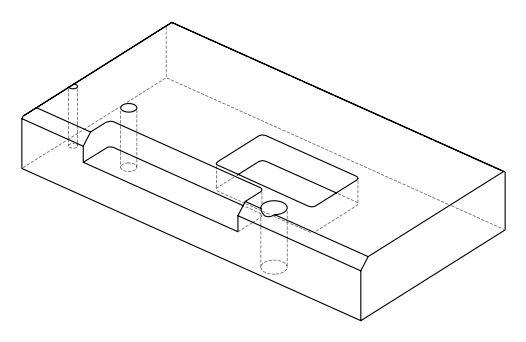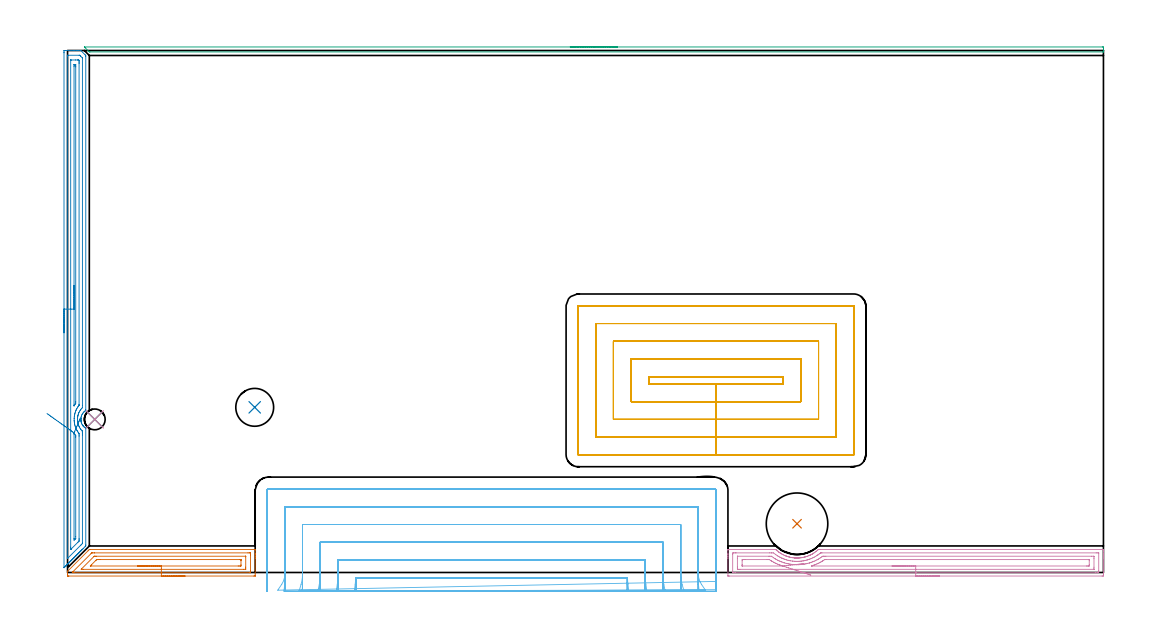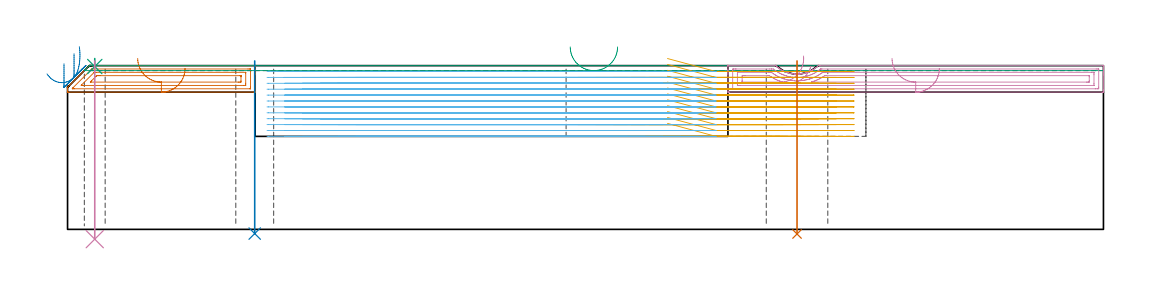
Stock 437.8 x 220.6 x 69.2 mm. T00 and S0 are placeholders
(PLAN: 10 operations, 5 tool changes, 116.5 min)
(1 AREA_MILL | FG_CHAMFER_SURFACE | UGT0205_001 | 2.7 min | 5366 mm3)
(2 AREA_MILL_1 | FG_CHAMFER_SURFACE_1 | UGT0205_001 | 7.09 min | 8999 mm3)
(3 AREA_MILL_2 | FG_CHAMFER_SURFACE_2 | UGT0205_001 | 3.59 min | 940 mm3)
(4 AREA_MILL_3 | FG_CHAMFER_SURFACE_3 | UGT0205_001 | 5.43 min | 10343 mm3)
(5 MILL_RECTANGULAR_POCKET | POCKET_RECTANGULAR_STRAIGHT | NXT0201_013 | Follow Part, ap 2.5, ae 75% | 30.53 min | 275897 mm3)
(6 MILL_SLOT | SLOT_PARTIAL_RECTANGULAR | NXT0201_013 | Follow Part, ap 2.5, ae 75% | 66.25 min | 239599 mm3)
(7 INDEXABLE_INSERT_DRILL_THROUGH_HOLE_FROM_SOLID | STEP1HOLE | NXT0302_023 | 0.29 min | 36635 mm3)
(8 INDEXABLE_INSERT_DRILL_THROUGH_HOLE_FROM_SOLID_1 | STEP1HOLE_1 | NXT0302_003 | 0.29 min | 13880 mm3)
(9 SPOT_DRILL | STEP1HOLE_2 | NXT0321_9005460120000 | 0.03 min | 4 mm3)
(10 DRILL_THROUGH_HOLE_INTO_CENTER | STEP1HOLE_2 | UGT0301_204 | 0.3 min | 4178 mm3)
(TOOL UGT0205_001 | Chamfer Mill 20 x 3 x 45 deg. | D20 FL50 Z2)
(TOOL NXT0201_013 | ENDMILL 10mm | D10 FL30 Z4)
(TOOL NXT0302_023 | Index. Insert Drill 26mm [880-D2600L32-05] | D26 PA176 FL130 Z2)
(TOOL NXT0302_003 | Index. Insert Drill 16mm [880-D1600L20-05] | D16 PA176 FL80 Z2)
(TOOL NXT0321_9005460120000 | NC Spot Drill, 142deg, 12mm, Carbide, Uncoated | D12 PA142 FL30 Z2)
(TOOL UGT0301_204 | Twist Drill 8.8 mm | D8.8 PA118 FL80 Z2)
(OP 1 AREA_MILL)
G17 G21 G94 G90
T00 M6
G54
G17 G0 G90 X49.65 Y-1.5 S1061 M3
G43 Z79.2 H0
Z68.
G94 G1 X49.612 Z67.128 F250.
X49.498 Z66.263
X49.309 Z65.412
X49.047 Z64.58
X48.713 Z63.774
X48.31 Z63.
X47.842 Z62.264
X47.31 Z61.572
X46.721 Z60.929
X46.078 Z60.339
X45.386 Z59.808
X44.65 Z59.34
X43.876 Z58.937
X43.07 Z58.603
X42.238 Z58.341
X41.387 Z58.152
X40.522 Z58.038
X39.65 Z58.
X0.552
X0.286 Y-1.498 Z58.002
X0.107 Y-1.496 Z58.004
X0.002 Y-1.491 Z58.005
X0. Y-1.357 Z58.139
Y-1.147 Z58.349
Y-0.725 Z58.774
X0.001 Y0.393 Z59.892
X0.01 Y0.512 Z60.008
X0.102 Y0.602 Z60.102
X8.694 Y9.194 Z68.693
X8.789 Y9.289 Z68.789
X8.876 Y9.376 Z68.876
X9.119 Y9.618 Z69.111
X9.206 Y9.699 Z69.185
X9.438 Y9.7 Z69.2
X79.193
X79.29 Y9.697 Z69.189
X79.297 Y9.617 Z69.11
X79.3 Y9.529 Z69.028
Y8.02 Z67.519
Y7.598 Z67.094
Y7.387 Z66.884
Y6.723 Z66.22
Y6.512 Z66.01
Y5.849 Z65.342
Y-1.147 Z58.35
X79.297 Y-1.482 Z58.015
X79.29 Y-1.492 Z58.005
X79.28 Y-1.498 Z57.998
X78.748 Y-1.5 Z58.
X39.65
Y-0.086 Z59.414
X2.822
X2.329 Y-0.084 Z59.416
X2.136 Y-0.082 Z59.418
X2.027 Y-0.079 Z59.421
X2.01 Y-0.044 Z59.456
X2.007 Y0.045 Z59.545
X2.173 Y0.218 Z59.718
X2.329 Y0.379 Z59.879
X9.934 Y7.983 Z67.483
X10.066 Y8.113 Z67.613
X10.175 Y8.215 Z67.715
X10.244 Y8.279 Z67.779
X10.326 Y8.281 Z67.781
X10.518 Y8.284 Z67.784
X11.215 Y8.286 Z67.786
X11.404
X76.272
X76.971 Y8.284 Z67.784
X77.164 Y8.282 Z67.782
X77.273 Y8.279 Z67.779
X77.29 Y8.244 Z67.744
X77.296 Y8.153 Z67.653
X77.299 Y7.598 Z67.098
X77.3 Y7.274 Z66.774
Y0.602 Z60.102
X77.299 Y0.28 Z59.78
X77.291 Y-0.044 Z59.456
X77.289 Y-0.08 Z59.42
X77.276 Y-0.082 Z59.418
X77.233 Y-0.084 Z59.416
X77.146 Y-0.085 Z59.415
X76.971 Y-0.086 Z59.414
X39.65
Y1.328 Z60.828
X6.772
X6.032 Y1.33 Z60.83
X5.883 Y1.332 Z60.832
X5.751 Y1.335 Z60.835
X5.876 Y1.477 Z60.977
X5.879 Y1.48 Z60.98
X11.169 Y6.769 Z66.269
X11.215 Y6.813 Z66.313
X11.267 Y6.856 Z66.356
X11.309 Y6.865 Z66.365
X11.399 Y6.867 Z66.367
X11.584 Y6.87 Z66.37
X11.953 Y6.871 Z66.371
X12.103 Y6.872 Z66.372
X75.194 Y6.871 Z66.371
X75.244 Y6.87 Z66.37
X75.283 Y6.868 Z66.368
X75.288 Y6.865 Z66.365
X75.293 Y6.856 Z66.356
X75.297 Y6.827 Z66.327
X75.299 Y6.723 Z66.223
X75.3 Y6.619 Z66.119
Y2.247 Z61.747
X75.298 Y1.477 Z60.977
X75.296 Y1.376 Z60.876
X75.291 Y1.342 Z60.842
X75.267 Y1.335 Z60.835
X75.194 Y1.334 Z60.834
X74.456 Y1.329 Z60.829
X39.65 Y1.328 Z60.828
Y2.743 Z62.243
X9.928
X9.772 Y2.744 Z62.244
X9.711 Y2.745 Z62.245
X9.628 Y2.749 Z62.249
X9.666 Y2.805 Z62.305
X9.762 Y2.906 Z62.406
X10.075 Y3.226 Z62.726
X10.199 Y3.351 Z62.851
X11.962 Y5.113 Z64.613
X12.103 Y5.252 Z64.752
X12.309 Y5.448 Z64.948
X12.507 Y5.452 Z64.952
X12.992 Y5.456 Z64.956
X13.39 Y5.457 Z64.957
X13.881
X72.927
X73.21 Y5.455 Z64.955
X73.269 Y5.453 Z64.953
X73.288 Y5.451 Z64.951
X73.292 Y5.425 Z64.925
X73.296 Y5.358 Z64.858
X73.3 Y5.09 Z64.59
Y4.974 Z64.474
X73.299 Y3.226 Z62.726
X73.293 Y2.846 Z62.346
X73.29 Y2.757 Z62.257
X73.182 Y2.75 Z62.25
X73.015 Y2.746 Z62.246
X72.528 Y2.743 Z62.243
X72.13
X39.65
X38.778 Z62.281
X37.914 Z62.395
X37.062 Z62.583
X36.23 Z62.846
X35.424 Z63.18
X34.65 Z63.582
X33.914 Z64.051
X33.222 Z64.582
X32.579 Z65.172
X31.99 Z65.815
X31.459 Z66.507
X30.99 Z67.243
X30.587 Z68.016
X30.253 Z68.822
X29.991 Z69.654
X29.802 Z70.506
X29.688 Z71.371
X29.65 Z72.243
G0 Z79.2
M5
M2
(OP 2 AREA_MILL_1)
G17 G21 G94 G90
T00 M6
G54
G17 G0 G90 X-1.5 Y101.3 S1061 M3
G43 Z79.2 H0
Z70.
G94 G1 Y101.338 Z69.128 F250.
Y101.452 Z68.264
Y101.641 Z67.412
Y101.903 Z66.58
Y102.237 Z65.774
Y102.64 Z65.
Y103.108 Z64.264
Y103.64 Z63.572
Y104.229 Z62.929
Y104.872 Z62.34
Y105.564 Z61.808
Y106.3 Z61.34
Y107.074 Z60.937
Y107.88 Z60.603
Y108.712 Z60.341
Y109.564 Z60.152
Y110.428 Z60.038
Y111.3 Z60.
Y219.664
X-1.499 Y219.968 Z60.001
X-1.493 Y220.552 Z60.004
X-1.492 Y220.592 Z60.006
X-0.911 Y220.6 Z60.586
X2.654 Z64.149
X4.068 Z65.564
X4.437 Z65.932
X5.524 Y220.599 Z67.022
X5.551 Y220.598 Z67.049
X5.595 Y220.595 Z67.091
X5.637 Y220.564 Z67.135
X7.452 Y218.748 Z68.951
X7.702 Y218.488 Z69.198
X7.7 Y218.201 Z69.2
Y68.817
X7.693 Y68.45 Z69.193
X7.637 Y68.408 Z69.136
X7.596 Y68.38 Z69.096
X7.379 Y68.23 Z68.878
X7.265 Y68.142 Z68.764
X7.111 Y68.01 Z68.609
X7.05 Y67.958 Z68.548
X7.014 Y67.922 Z68.512
X6.816 Y67.726 Z68.313
X6.73 Y67.624 Z68.227
X6.544 Y67.406 Z68.043
X6.408 Y67.217 Z67.907
X6.299 Y67.065 Z67.797
X6.102 Y66.719 Z67.601
X5.929 Y66.362 Z67.429
X5.862 Y66.171 Z67.357
X5.737 Y65.727 Z67.229
X5.648 Y65.277 Z67.144
X5.646 Y65.239 Z67.14
X5.636 Y65.09 Z67.126
X5.628 Y65.001 Z67.121
X5.624 Y64.941 Z67.114
X5.621 Y64.899 Z67.11
X5.614 Y64.831 Z67.108
X5.617 Y64.701 Z67.107
X5.621 Y64.494 Z67.113
X5.62 Y64.457 Z67.115
X5.622 Y64.384 Z67.116
X5.628 Y64.345 Z67.12
X5.647 Y64.184 Z67.144
X5.679 Y63.935 Z67.176
X5.688 Y63.898 Z67.184
X5.777 Y63.49 Z67.275
X5.846 Y63.261 Z67.345
X5.922 Y63.058 Z67.42
X5.93 Y63.039 Z67.428
X6.145 Y62.596 Z67.642
X6.282 Y62.36 Z67.78
X6.435 Y62.132 Z67.934
X6.517 Y62.027 Z68.013
X6.567 Y61.96 Z68.066
X6.603 Y61.913 Z68.102
X6.782 Y61.703 Z68.281
X6.814 Y61.67 Z68.313
X6.852 Y61.633 Z68.352
X7.039 Y61.456 Z68.538
X7.111 Y61.394 Z68.61
X7.274 Y61.255 Z68.774
X7.337 Y61.208 Z68.837
X7.525 Y61.069 Z69.02
X7.556 Y61.047 Z69.051
X7.627 Y60.995 Z69.122
X7.697 Y60.94 Z69.189
X7.7 Y60.767 Z69.2
Y11.576
X7.695 Y11.205 Z69.191
X7.41 Y10.91 Z68.91
X6.736 Y10.235 Z68.234
X6.517 Y10.017 Z68.017
X6.288 Y9.788 Z67.787
X6.22 Y9.718 Z67.716
X6.151 Y9.651 Z67.651
X5.99 Y9.489 Z67.489
X5.922 Y9.421 Z67.419
X5.855 Y9.355 Z67.354
X5.692 Y9.191 Z67.191
X5.625 Y9.124 Z67.122
X5.559 Y9.059 Z67.058
X5.394 Y8.893 Z66.893
X5.328 Y8.827 Z66.825
X5.263 Y8.763 Z66.762
X5.096 Y8.595 Z66.595
X5.031 Y8.53 Z66.528
X4.967 Y8.467 Z66.466
X4.797 Y8.297 Z66.296
X4.734 Y8.232 Z66.231
X4.671 Y8.171 Z66.17
X4.499 Y7.999 Z65.998
X4.437 Y7.935 Z65.934
X4.375 Y7.875 Z65.874
X4.201 Y7.701 Z65.7
X4.14 Y7.638 Z65.636
X4.079 Y7.578 Z65.578
X3.903 Y7.403 Z65.402
X3.843 Y7.341 Z65.339
X3.783 Y7.282 Z65.282
X3.605 Y7.104 Z65.104
X3.546 Y7.044 Z65.042
X3.487 Y6.986 Z64.986
X3.307 Y6.806 Z64.806
X3.249 Y6.747 Z64.745
X3.191 Y6.69 Z64.69
X3.009 Y6.508 Z64.508
X2.951 Y6.45 Z64.448
X2.895 Y6.394 Z64.394
X2.711 Y6.21 Z64.21
X2.654 Y6.153 Z64.151
X2.599 Y6.098 Z64.098
X2.412 Y5.912 Z63.911
X2.357 Y5.856 Z63.854
X2.303 Y5.802 Z63.801
X2.114 Y5.614 Z63.613
X2.06 Y5.559 Z63.557
X2.006 Y5.506 Z63.505
X1.816 Y5.316 Z63.315
X1.763 Y5.262 Z63.26
X1.71 Y5.21 Z63.209
X1.518 Y5.018 Z63.017
X1.466 Y4.965 Z62.963
X1.414 Y4.914 Z62.913
X1.22 Y4.719 Z62.719
X1.169 Y4.667 Z62.666
X1.118 Y4.618 Z62.617
X0.922 Y4.421 Z62.421
X0.872 Y4.37 Z62.369
X0.822 Y4.322 Z62.321
X0.624 Y4.123 Z62.123
X0.575 Y4.073 Z62.072
X0.526 Y4.026 Z62.025
X0.325 Y3.825 Z61.824
X0.278 Y3.776 Z61.775
X0.23 Y3.73 Z61.729
X0.027 Y3.527 Z61.526
X-0.019 Y3.479 Z61.478
X-0.066 Y3.433 Z61.433
X-0.271 Y3.229 Z61.228
X-0.317 Y3.182 Z61.181
X-0.362 Y3.137 Z61.137
X-0.569 Y2.931 Z60.93
X-0.614 Y2.885 Z60.883
X-0.658 Y2.841 Z60.841
X-0.867 Y2.633 Z60.632
X-0.911 Y2.588 Z60.586
X-1.039 Y2.461 Z60.461
X-1.158 Y2.342 Z60.342
X-1.356 Y2.142 Z60.141
X-1.467 Y2.036 Z60.03
X-1.493 Y2.017 Z60.003
X-1.499 Y2.036 Z59.999
X-1.5 Y2.238 Z60.
Y111.3
X-0.086 Z61.414
Y218.312
X-0.084 Y218.445 Z61.416
X-0.081 Y218.533 Z61.419
X-0.078 Y218.592 Z61.422
X-0.071 Y218.593 Z61.429
X-0.019 Y218.596 Z61.481
X0.452 Y218.6 Z61.952
X4.91 Y218.599 Z66.41
X5.118 Y218.592 Z66.618
X5.142 Y218.59 Z66.642
X5.18 Y218.56 Z66.68
X5.246 Y218.5 Z66.746
X5.328 Y218.421 Z66.828
X5.571 Y218.179 Z67.071
X6.22 Y217.522 Z67.72
X6.274 Y217.464 Z67.774
X6.281 Y217.35 Z67.781
X6.284 Y217.284 Z67.784
X6.285 Y217.219 Z67.785
X6.286 Y70.539 Z67.786
X6.28 Y69.711 Z67.78
Y69.651
X6.22 Y69.583 Z67.72
X5.854 Y69.184 Z67.354
X5.551 Y68.817 Z67.051
X5.456 Y68.689 Z66.956
X5.328 Y68.507 Z66.828
X5.107 Y68.145 Z66.607
X4.981 Y67.922 Z66.481
X4.802 Y67.557 Z66.302
X4.703 Y67.34 Z66.203
X4.585 Y67.028 Z66.085
X4.563 Y66.965 Z66.063
X4.548 Y66.916 Z66.048
X4.437 Y66.521 Z65.937
X4.364 Y66.207 Z65.864
X4.349 Y66.134 Z65.849
X4.282 Y65.766 Z65.782
X4.242 Y65.435 Z65.742
X4.227 Y65.239 Z65.727
X4.205 Y64.912 Z65.705
X4.207 Y64.576 Z65.707
X4.212 Y64.345 Z65.712
X4.238 Y64.003 Z65.738
X4.289 Y63.599 Z65.789
X4.313 Y63.451 Z65.813
X4.437 Y62.864 Z65.937
X4.525 Y62.556 Z66.025
X4.565 Y62.428 Z66.065
X4.745 Y61.963 Z66.245
X4.89 Y61.662 Z66.39
X5.036 Y61.369 Z66.536
X5.328 Y60.886 Z66.828
X5.407 Y60.767 Z66.907
X5.621 Y60.474 Z67.121
X6.167 Y59.873 Z67.667
X6.22 Y59.812 Z67.72
X6.28 Y58.979 Z67.78
X6.283 Y58.915 Z67.783
X6.286 Y58.084 Z67.786
Y58.018
X6.285 Y12.471 Z67.785
X6.284 Y12.406 Z67.784
X6.281 Y12.339 Z67.781
X6.273 Y12.235 Z67.773
X6.22 Y12.177 Z67.72
X5.922 Y11.874 Z67.422
X5.627 Y11.576 Z67.127
X5.477 Y11.427 Z66.977
X0.12 Y6.07 Z61.62
X-0.019 Y5.933 Z61.481
X-0.068 Y5.889 Z61.432
X-0.077 Y5.883 Z61.423
X-0.08 Y5.923 Z61.42
X-0.083 Y6.011 Z61.417
X-0.085 Y6.144 Z61.415
X-0.086 Y6.21 Z61.414
Y111.3
X1.328 Z62.828
X1.329 Y216.499 Z62.829
X1.33 Y216.554 Z62.83
X1.332 Y216.579 Z62.832
X1.334 Y216.586 Z62.834
X1.346 Y216.59 Z62.846
X1.556 Y216.598 Z63.056
X3.336 Y216.6 Z64.836
X4.228 Z65.728
X4.437 Y216.597 Z65.937
X4.646 Y216.591 Z66.146
X4.701 Y216.588 Z66.201
X4.73 Y216.562 Z66.23
X4.79 Y216.504 Z66.29
X4.847 Y216.442 Z66.347
X4.865 Y216.415 Z66.365
X4.866 Y216.39 Z66.366
X4.87 Y215.955 Z66.37
X4.871 Y215.496 Z66.371
X4.872 Y215.06 Z66.372
X4.871 Y71.064 Z66.371
X4.87 Y70.835 Z66.37
X4.868 Y70.72 Z66.368
X4.865 Y70.665 Z66.365
X4.86 Y70.64 Z66.36
X4.838 Y70.606 Z66.338
X4.665 Y70.377 Z66.165
X4.437 Y70.073 Z65.937
X4.288 Y69.861 Z65.788
X4.193 Y69.711 Z65.693
X3.951 Y69.304 Z65.451
X3.695 Y68.817 Z65.195
X3.646 Y68.716 Z65.146
X3.546 Y68.497 Z65.046
X3.384 Y68.085 Z64.884
X3.324 Y67.922 Z64.824
X3.169 Y67.406 Z64.669
X3.07 Y67.028 Z64.57
X2.994 Y66.688 Z64.494
X2.892 Y66.134 Z64.392
X2.866 Y65.921 Z64.366
X2.806 Y65.239 Z64.306
X2.797 Y65.096 Z64.297
Y64.345
X2.802 Y64.197 Z64.302
X2.83 Y63.815 Z64.33
X2.872 Y63.451 Z64.372
X2.905 Y63.199 Z64.405
X2.963 Y62.855 Z64.463
X3.028 Y62.556 Z64.528
X3.142 Y62.067 Z64.642
X3.261 Y61.662 Z64.761
X3.546 Y60.898 Z65.046
X3.603 Y60.767 Z65.103
X3.655 Y60.658 Z65.155
X3.919 Y60.142 Z65.419
X4.081 Y59.873 Z65.581
X4.437 Y59.317 Z65.937
X4.691 Y58.979 Z66.191
X4.864 Y58.756 Z66.364
X4.868 Y58.547 Z66.368
X4.87 Y58.084 Z66.37
X4.871 Y57.648 Z66.371
Y14.26
X4.869 Y13.826 Z66.369
X4.864 Y13.365 Z66.364
X4.853 Y13.264 Z66.353
X4.787 Y13.193 Z66.287
X4.699 Y13.102 Z66.199
X4.437 Y12.836 Z65.937
X4.255 Y12.654 Z65.755
X1.576 Y9.975 Z63.076
X1.388 Y9.788 Z62.888
X1.367 Y9.768 Z62.867
X1.354 Y9.759 Z62.854
X1.338 Y9.749 Z62.838
X1.334 Y9.764 Z62.834
X1.331 Y9.788 Z62.831
X1.33 Y9.843 Z62.83
X1.329 Y10.224 Z62.829
X1.328 Y10.682 Z62.828
Y111.3
X2.743 Z64.243
Y213.795
X2.745 Y214.511 Z64.245
X2.747 Y214.563 Z64.247
X2.749 Y214.587 Z64.249
X2.768 Y214.59 Z64.268
X2.878 Y214.595 Z64.378
X3.1 Y214.597 Z64.6
X3.322 Y214.595 Z64.822
X3.432 Y214.59 Z64.932
X3.451 Y214.586 Z64.951
X3.453 Y214.563 Z64.953
X3.455 Y214.513 Z64.955
X3.457 Y213.796 Z64.957
Y213.707
Y72.306
X3.452 Y71.594 Z64.952
X3.45 Y71.547 Z64.95
X3.428 Y71.5 Z64.928
X3.241 Y71.207 Z64.741
X3.127 Y71.025 Z64.627
X2.87 Y70.606 Z64.37
X2.75 Y70.395 Z64.25
X2.748 Y70.42 Z64.248
X2.744 Y70.516 Z64.244
X2.743 Y70.606 Z64.243
Y70.801
Y111.3
Y112.172 Z64.281
Y113.036 Z64.395
Y113.888 Z64.583
Y114.72 Z64.846
Y115.526 Z65.18
Y116.3 Z65.582
Y117.036 Z66.051
Y117.728 Z66.582
Y118.371 Z67.172
Y118.96 Z67.815
Y119.492 Z68.507
Y119.96 Z69.243
Y120.363 Z70.016
Y120.697 Z70.822
Y120.959 Z71.654
Y121.148 Z72.506
Y121.262 Z73.371
Y121.3 Z74.243
G0 Z79.2
X-8.68 Y67.181
Z65.706
G1 X-8.209 Y66.844 Z65.053
X-7.694 Y66.474 Z64.454
X-7.138 Y66.076 Z63.912
X-6.547 Y65.651 Z63.432
X-5.923 Y65.204 Z63.017
X-5.272 Y64.737 Z62.67
X-4.6 Y64.255 Z62.395
X-3.91 Y63.76 Z62.193
X-3.209 Y63.257 Z62.065
X-2.501 Y62.75 Z62.013
X-1.793 Y62.241 Z62.038
X-1.088 Y61.736 Z62.138
X-0.394 Y61.238 Z62.313
X0.285 Y60.751 Z62.562
X0.944 Y60.278 Z62.884
X1.578 Y59.824 Z63.274
X2.182 Y59.391 Z63.731
X2.751 Y58.982 Z64.251
X2.756 Y58.979 Z64.256
X2.852 Y58.817 Z64.352
X2.904 Y58.728 Z64.404
X3.308 Y58.084 Z64.808
X3.414 Y57.91 Z64.914
X3.45 Y57.848 Z64.95
X3.453 Y57.805 Z64.953
X3.455 Y57.713 Z64.955
X3.457 Y57.342 Z64.957
Y57.279
Y15.154
X3.454 Y14.437 Z64.954
X3.452 Y14.353 Z64.952
X3.448 Y14.309 Z64.948
X3.405 Y14.26 Z64.905
X3.189 Y14.045 Z64.689
X3.026 Y13.887 Z64.526
X2.75 Y13.634 Z64.25
X2.743 Y14.17 Z64.243
Y14.26
Y58.464
X2.746 Y58.886 Z64.246
X2.75 Y58.979 Z64.25
X2.751 Y58.982 Z64.251
X3.064 Y59.716 Z64.605
X3.363 Y60.419 Z65.026
X3.646 Y61.085 Z65.512
X3.912 Y61.71 Z66.06
X4.159 Y62.289 Z66.665
X4.383 Y62.817 Z67.322
X4.585 Y63.29 Z68.027
X4.761 Y63.704 Z68.774
X4.912 Y64.058 Z69.557
X5.035 Y64.347 Z70.371
X5.13 Y64.57 Z71.209
X5.195 Y64.724 Z72.065
X5.232 Y64.81 Z72.933
X5.238 Y64.825 Z73.805
X5.215 Y64.771 Z74.675
X5.162 Y64.647 Z75.537
X5.08 Y64.454 Z76.384
X4.97 Y64.194 Z77.209
G0 Z79.2
M5
M2
(OP 3 AREA_MILL_2)
G17 G21 G94 G90
T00 M6
G54
G17 G0 G90 X212.45 Y222.1 S1061 M3
G43 Z79.2 H0
Z77.1
G94 G1 X212.488 Z76.228 F250.
X212.602 Z75.364
X212.791 Z74.512
X213.053 Z73.68
X213.387 Z72.874
X213.79 Z72.1
X214.258 Z71.364
X214.79 Z70.672
X215.379 Z70.029
X216.022 Z69.44
X216.714 Z68.908
X217.45 Z68.44
X218.224 Z68.037
X219.03 Z67.703
X219.862 Z67.441
X220.714 Z67.252
X221.578 Z67.138
X222.45 Z67.1
X437.333 Y222.099 Z67.101
X437.635 Y222.096 Z67.104
X437.798 Y222.091 Z67.105
X437.8 Y221.826 Z67.371
Y221.496 Z67.699
Y220.836 Z68.363
Y220.446 Z68.753
X437.793 Y220.056 Z69.136
X437.79 Y220.003 Z69.188
X437.635 Y220. Z69.2
X9.497
X9.205 Y220.004 Z69.19
X9.068 Y220.132 Z69.068
X7.414 Y221.786 Z67.413
X7.256 Y221.942 Z67.254
X7.116 Y222.085 Z67.113
X7.115 Y222.095 Z67.103
X7.116 Y222.099 Z67.099
X7.204 Y222.1 Z67.1
X222.45
X223.322 Z67.138
X224.186 Z67.252
X225.038 Z67.441
X225.87 Z67.703
X226.676 Z68.037
X227.45 Z68.44
X228.186 Z68.908
X228.878 Z69.44
X229.521 Z70.029
X230.11 Z70.672
X230.642 Z71.364
X231.11 Z72.1
X231.513 Z72.874
X231.847 Z73.68
X232.109 Z74.512
X232.298 Z75.364
X232.412 Z76.228
X232.45 Z77.1
G0 Z79.2
M5
M2
(OP 4 AREA_MILL_3)
G17 G21 G94 G90
T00 M6
G54
G17 G0 G90 X368.45 Y-1.5 S1061 M3
G43 Z79.2 H0
Z68.
G94 G1 X368.412 Z67.128 F250.
X368.298 Z66.264
X368.109 Z65.412
X367.847 Z64.58
X367.513 Z63.774
X367.11 Z63.
X366.641 Z62.264
X366.11 Z61.572
X365.521 Z60.929
X364.878 Z60.34
X364.186 Z59.808
X363.45 Z59.34
X362.676 Z58.937
X361.87 Z58.603
X361.038 Z58.341
X360.186 Z58.152
X359.322 Z58.038
X358.45 Z58.
X279.673
X279.136 Y-1.494 Z58.003
X279.11 Y-1.491 Z58.006
X279.1 Y-1.458 Z58.039
Y5.849 Z65.343
Y6.472 Z65.969
Y6.723 Z66.22
Y7.346 Z66.843
Y7.598 Z67.094
Y8.101 Z67.6
Y9.497 Z68.996
X279.103 Y9.601 Z69.093
X279.11 Y9.697 Z69.189
X279.228 Y9.7 Z69.2
X299.256
X299.313 Y9.695 Z69.191
X299.357 Y9.665 Z69.162
X299.478 Y9.556 Z69.053
X299.92 Y9.172 Z68.672
X300.371 Y8.802 Z68.301
X300.422 Y8.764 Z68.262
X300.476 Y8.722 Z68.22
X300.591 Y8.641 Z68.136
X300.867 Y8.442 Z67.941
X301.036 Y8.328 Z67.828
X301.265 Y8.174 Z67.674
X301.332 Y8.133 Z67.633
X301.826 Y7.83 Z67.328
X302.076 Y7.694 Z67.19
X302.158 Y7.648 Z67.145
X302.603 Y7.422 Z66.921
X303.052 Y7.214 Z66.713
X303.532 Y7.015 Z66.513
X303.707 Y6.944 Z66.439
X303.716 Y6.94 Z66.435
X303.945 Y6.857 Z66.353
X304.152 Y6.79 Z66.283
X304.402 Y6.705 Z66.205
X304.597 Y6.651 Z66.143
X304.839 Y6.578 Z66.072
X305.042 Y6.527 Z66.019
X305.173 Y6.492 Z65.987
X305.285 Y6.462 Z65.959
X305.732 Y6.363 Z65.861
X305.877 Y6.336 Z65.835
X306.179 Y6.282 Z65.778
X306.377 Y6.253 Z65.747
X306.626 Y6.215 Z65.711
X307.072 Y6.163 Z65.662
X307.18 Y6.155 Z65.653
X307.267 Y6.149 Z65.644
X307.457 Y6.134 Z65.632
X307.519 Y6.129 Z65.627
X307.776 Y6.118 Z65.614
X308.07 Y6.109 Z65.597
X308.078 Y6.108 Z65.596
X308.157
X308.172 Y6.103 Z65.603
X308.174 Z65.602
X308.413 Y6.104 Z65.601
X308.483 Y6.106 Z65.6
X308.637 Y6.108 Z65.605
X308.86 Y6.116 Z65.615
X308.942 Y6.122 Z65.619
X309.047 Y6.129 Z65.625
X309.204 Y6.138 Z65.638
X309.307 Y6.145 Z65.645
X309.754 Y6.188 Z65.687
X309.938 Y6.212 Z65.711
X310.2 Y6.246 Z65.745
X310.647 Y6.319 Z65.819
X310.931 Y6.376 Z65.876
X311.094 Y6.409 Z65.908
X311.188 Y6.432 Z65.93
X311.273 Y6.453 Z65.949
X311.491 Y6.503 Z66.003
X311.541 Y6.515 Z66.015
X311.718 Y6.564 Z66.063
X311.987 Y6.639 Z66.137
X312.435 Y6.781 Z66.28
X312.886 Y6.938 Z66.437
X313.332 Y7.121 Z66.619
X313.498 Y7.195 Z66.691
X313.65 Y7.26 Z66.76
X313.755 Y7.306 Z66.806
X313.774 Y7.315 Z66.814
X313.943 Y7.399 Z66.896
X314.223 Y7.536 Z67.034
X314.668 Y7.769 Z67.269
X314.776 Y7.83 Z67.329
X314.874 Y7.889 Z67.389
X315.172 Y8.071 Z67.57
X315.278 Y8.14 Z67.639
X315.561 Y8.323 Z67.822
X315.723 Y8.438 Z67.937
X316.122 Y8.721 Z68.221
X316.223 Y8.799 Z68.299
X316.455 Y8.979 Z68.478
X316.823 Y9.291 Z68.79
X317.102 Y9.54 Z69.039
X317.285 Y9.698 Z69.187
X317.949 Y9.7 Z69.2
X437.672
X437.79 Y9.697 Z69.189
X437.797 Y9.601 Z69.093
X437.8 Y9.497 Z68.995
Y8.844 Z68.343
Y8.101 Z67.6
Y7.598 Z67.094
Y7.346 Z66.843
Y6.723 Z66.22
Y6.472 Z65.969
Y5.849 Z65.343
X437.799 Y-0.584 Z58.912
X437.794 Y-1.147 Z58.35
X437.79 Y-1.492 Z58.005
X437.582 Y-1.496 Z58.002
X437.227 Y-1.5 Z58.
X358.45
Y-0.086 Z59.414
X282.154
X281.453 Y-0.085 Z59.415
X281.261 Y-0.083 Z59.417
X281.131 Y-0.079 Z59.421
X281.109 Y-0.076 Z59.424
X281.105 Y-0.06 Z59.44
X281.103 Y-0.041 Z59.459
X281.1 Y0.074 Z59.574
X281.101 Y7.598 Z67.098
X281.104 Y7.941 Z67.441
X281.113 Y8.279 Z67.779
X281.453 Y8.283 Z67.783
X281.644 Y8.285 Z67.785
X282.343 Y8.286 Z67.786
X282.533
X296.775
X297.476 Y8.285 Z67.785
X297.668 Y8.284 Z67.784
X298.366 Y8.275 Z67.775
X299.256 Y7.582 Z67.082
X299.314 Y7.541 Z67.041
X299.957 Y7.113 Z66.613
X300.146 Y6.994 Z66.494
X300.595 Y6.723 Z66.223
X301.036 Y6.484 Z65.984
X301.463 Y6.268 Z65.768
X301.926 Y6.047 Z65.547
X302.008 Y6.009 Z65.509
X302.065 Y5.985 Z65.485
X302.393 Y5.849 Z65.349
X302.817 Y5.682 Z65.182
X303.088 Y5.582 Z65.082
X303.707 Y5.385 Z64.885
X303.888 Y5.331 Z64.831
X304.502 Y5.161 Z64.661
X304.597 Y5.138 Z64.638
X305.335 Y4.974 Z64.474
X305.522 Y4.94 Z64.44
X306.377 Y4.816 Z64.316
X306.56 Y4.795 Z64.295
X307.267 Y4.732 Z64.232
X307.529 Y4.717 Z64.217
X308.157 Y4.695 Z64.195
X308.441
X309.047 Y4.715 Z64.215
X309.296 Y4.731 Z64.231
X309.938 Y4.785 Z64.285
X310.112 Y4.803 Z64.303
X310.828 Y4.899 Z64.399
X310.894 Y4.91 Z64.41
X311.269 Y4.974 Z64.474
X311.676 Y5.057 Z64.557
X311.718 Y5.066 Z64.566
X311.771 Y5.078 Z64.578
X312.464 Y5.258 Z64.758
X312.608 Y5.298 Z64.798
X313.036 Y5.429 Z64.929
X313.498 Y5.582 Z65.082
X313.699 Y5.652 Z65.152
X314.212 Y5.849 Z65.349
X314.388 Y5.925 Z65.425
X314.945 Y6.176 Z65.676
X315.278 Y6.339 Z65.839
X315.536 Y6.471 Z65.971
X316.015 Y6.723 Z66.223
X316.134 Y6.791 Z66.291
X316.169 Y6.812 Z66.312
X316.653 Y7.122 Z66.622
X317.059 Y7.387 Z66.887
X317.185 Y7.474 Z66.974
X317.357 Y7.598 Z67.098
X317.693 Y7.849 Z67.349
X317.949 Y8.044 Z67.544
X318.191 Y8.235 Z67.735
X318.238 Y8.271 Z67.771
X318.315 Y8.279 Z67.779
X318.489 Y8.282 Z67.782
X318.839 Y8.285 Z67.785
X434.746 Y8.286 Z67.786
X435.447 Y8.285 Z67.785
X435.639 Y8.283 Z67.783
X435.769 Y8.279 Z67.779
X435.791 Y8.276 Z67.776
X435.795 Y8.26 Z67.76
X435.797 Y8.241 Z67.741
X435.8 Y8.125 Z67.625
X435.799 Y0.602 Z60.102
X435.796 Y0.259 Z59.759
X435.787 Y-0.079 Z59.421
X435.447 Y-0.083 Z59.417
X435.256 Y-0.085 Z59.415
X434.557 Y-0.086 Z59.414
X434.367
X358.45
Y1.328 Z60.828
X284.124 Y1.329 Z60.829
X283.38 Y1.333 Z60.833
X283.234 Y1.335 Z60.835
X283.11 Y1.351 Z60.851
X283.105 Y1.477 Z60.977
X283.101 Y1.607 Z61.107
X283.1 Y2.351 Z61.851
Y5.98 Z65.48
X283.102 Y6.723 Z66.223
X283.105 Y6.849 Z66.349
X283.111 Y6.865 Z66.365
X283.122 Y6.867 Z66.367
X283.158 Y6.87 Z66.37
X283.234 Y6.871 Z66.371
X296.435
X296.586 Y6.87 Z66.37
X297.332 Y6.864 Z66.364
X297.476 Y6.851 Z66.351
X297.658 Y6.723 Z66.223
X298.366 Y6.233 Z65.733
X298.965 Y5.849 Z65.349
X299.256 Y5.672 Z65.172
X299.683 Y5.429 Z64.929
X300.146 Y5.195 Z64.695
X300.6 Y4.974 Z64.474
X301.036 Y4.779 Z64.279
X301.522 Y4.578 Z64.078
X301.926 Y4.416 Z63.916
X302.801 Y4.116 Z63.616
X302.817 Y4.11 Z63.61
X302.85 Y4.1 Z63.6
X303.707 Y3.866 Z63.366
X304.028 Y3.785 Z63.285
X304.597 Y3.662 Z63.162
X305.15 Y3.557 Z63.057
X305.487 Y3.505 Z63.005
X306.196 Y3.404 Z62.904
X306.377 Y3.385 Z62.885
X307.177 Y3.315 Z62.815
X307.267 Y3.309 Z62.809
X308.105 Y3.277 Z62.777
X308.157 Y3.276 Z62.776
X308.98 Y3.292 Z62.792
X309.047 Y3.295 Z62.795
X309.814 Y3.347 Z62.847
X309.938 Y3.358 Z62.858
X310.617 Y3.432 Z62.932
X310.828 Y3.461 Z62.961
X311.393 Y3.545 Z63.045
X311.718 Y3.603 Z63.103
X312.14 Y3.685 Z63.185
X312.608 Y3.794 Z63.294
X312.856 Y3.856 Z63.356
X313.498 Y4.025 Z63.525
X313.557 Y4.042 Z63.542
X313.749 Y4.1 Z63.6
X314.227 Y4.258 Z63.758
X314.388 Y4.315 Z63.815
X314.875 Y4.496 Z63.996
X315.278 Y4.657 Z64.157
X315.505 Y4.752 Z64.252
X316.014 Y4.974 Z64.474
X316.119 Y5.024 Z64.524
X316.169 Y5.048 Z64.548
X316.703 Y5.324 Z64.824
X317.059 Y5.511 Z65.011
X317.279 Y5.632 Z65.132
X317.645 Y5.849 Z65.349
X317.832 Y5.964 Z65.464
X317.949 Y6.039 Z65.539
X318.362 Y6.317 Z65.817
X318.839 Y6.645 Z66.145
X318.95 Y6.723 Z66.223
X319.148 Y6.86 Z66.36
X319.427 Y6.867 Z66.367
X319.579 Y6.87 Z66.37
X319.729 Y6.871 Z66.371
X320.468 Y6.872 Z66.372
X432.776 Y6.871 Z66.371
X433.52 Y6.867 Z66.367
X433.666 Y6.864 Z66.364
X433.79 Y6.849 Z66.349
X433.795 Y6.723 Z66.223
X433.799 Y6.593 Z66.093
X433.8 Y5.849 Z65.349
Y2.22 Z61.72
X433.797 Y1.477 Z60.977
X433.795 Y1.351 Z60.851
X433.789 Y1.335 Z60.835
X433.778 Y1.333 Z60.833
X433.742 Y1.33 Z60.83
X433.666 Y1.329 Z60.829
X358.45 Y1.328 Z60.828
Y2.743 Z62.243
X314.879
X314.401 Y2.747 Z62.247
X314.388 Y2.749 Z62.249
Y2.751 Z62.251
Y2.752 Z62.252
X314.75 Y2.87 Z62.37
X315.066 Y2.974 Z62.474
X315.278 Y3.045 Z62.545
X315.413 Y3.093 Z62.593
X315.771 Y3.226 Z62.726
X316.055 Y3.337 Z62.837
X316.169 Y3.384 Z62.884
X316.674 Y3.603 Z63.103
X317.059 Y3.774 Z63.274
X317.283 Y3.88 Z63.38
X317.736 Y4.1 Z63.6
X317.876 Y4.171 Z63.671
X317.949 Y4.21 Z63.71
X318.448 Y4.484 Z63.984
X318.839 Y4.711 Z64.211
X319.005 Y4.812 Z64.312
X319.266 Y4.974 Z64.474
X319.545 Y5.156 Z64.656
X319.949 Y5.422 Z64.922
X319.986 Y5.445 Z64.945
X320.029 Y5.45 Z64.95
X320.131 Y5.454 Z64.954
X320.619 Y5.456 Z64.956
X431.695 Y5.457 Z64.957
X431.752 Y5.456 Z64.956
X431.777 Y5.453 Z64.953
X431.787 Y5.451 Z64.951
X431.79 Y5.441 Z64.941
X431.795 Y5.366 Z64.866
X431.8 Y5.059 Z64.559
Y4.974 Z64.474
X431.798 Y3.226 Z62.726
X431.79 Y2.831 Z62.331
X431.774 Y2.75 Z62.25
X431.651 Y2.747 Z62.247
X431.486 Y2.744 Z62.244
X430.996 Y2.743 Z62.243
X430.597
X358.45
X357.578 Z62.281
X356.713 Z62.395
X355.862 Z62.583
X355.03 Z62.846
X354.224 Z63.18
X353.45 Z63.582
X352.714 Z64.051
X352.022 Z64.582
X351.379 Z65.172
X350.79 Z65.815
X350.258 Z66.507
X349.79 Z67.243
X349.387 Z68.016
X349.053 Z68.822
X348.791 Z69.654
X348.602 Z70.506
X348.488 Z71.371
X348.45 Z72.243
G0 X311.046 Y3.712 Z73.271
G1 X311.102 Y3.718 Z72.401
X311.083 Y3.716 Z71.529
X310.988 Y3.706 Z70.661
X310.819 Y3.687 Z69.806
X310.576 Y3.66 Z68.968
X310.261 Y3.626 Z68.155
X309.877 Y3.584 Z67.373
X309.427 Y3.534 Z66.628
X308.914 Y3.478 Z65.924
X308.342 Y3.415 Z65.269
X307.715 Y3.346 Z64.666
X307.038 Y3.272 Z64.12
X306.317 Y3.193 Z63.636
X305.557 Y3.11 Z63.216
X304.763 Y3.022 Z62.865
X303.942 Y2.932 Z62.585
X303.099 Y2.84 Z62.378
X302.242 Y2.746 Z62.246
X302.233 Y2.745 Z62.245
X302.172 Y2.743 Z62.243
X285.205
X285.148 Y2.744 Z62.244
X285.123 Y2.746 Z62.246
X285.113 Y2.749 Z62.249
X285.11 Y2.759 Z62.259
X285.105 Y2.834 Z62.334
X285.1 Y3.141 Z62.641
Y3.226 Z62.726
X285.102 Y4.974 Z64.474
X285.11 Y5.369 Z64.869
X285.126 Y5.45 Z64.95
X285.249 Y5.453 Z64.953
X285.414 Y5.456 Z64.956
X285.904 Y5.457 Z64.957
X286.303
X295.695 Y5.456 Z64.956
X296.097 Y5.455 Z64.955
X296.586 Y5.45 Z64.95
X297.337 Y4.974 Z64.474
X297.476 Y4.887 Z64.387
X297.722 Y4.733 Z64.233
X298.366 Y4.369 Z63.869
X298.873 Y4.1 Z63.6
X299.256 Y3.91 Z63.41
X299.632 Y3.73 Z63.23
X300.146 Y3.509 Z63.009
X300.827 Y3.226 Z62.726
X301.036 Y3.146 Z62.646
X301.165 Y3.099 Z62.599
X301.595 Y2.956 Z62.456
X301.926 Y2.847 Z62.347
X302.242 Y2.746 Z62.246
X303.045 Y2.487 Z62.026
X303.864 Y2.222 Z61.881
X304.692 Y1.955 Z61.812
X305.522 Y1.687 Z61.818
X306.348 Y1.421 Z61.901
X307.165 Y1.157 Z62.059
X307.965 Y0.899 Z62.291
X308.743 Y0.648 Z62.595
X309.493 Y0.406 Z62.97
X310.209 Y0.175 Z63.411
X310.885 Y-0.044 Z63.917
X311.517 Y-0.248 Z64.483
X312.1 Y-0.436 Z65.104
X312.629 Y-0.607 Z65.777
X313.1 Y-0.759 Z66.495
X313.51 Y-0.891 Z67.254
X313.855 Y-1.002 Z68.047
X314.133 Y-1.092 Z68.869
G0 Z79.2
M5
M2
(OP 5 MILL_RECTANGULAR_POCKET)
G17 G21 G94 G90
T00 M6
G54
G17 G0 G90 X253.555 Y79.7 S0 M3
G43 Z79.2 H0
Z72.2
G94 G1 X274.05 Z66.708 F250.
X302.4 F500.
Y82.7
X245.7
Y79.7
X274.05
Y72.2
X309.9
Y90.2
X238.2
Y72.2
X274.05
Y64.7
X317.4
Y97.7
X230.7
Y64.7
X274.05
Y57.2
X324.9
Y105.2
X223.2
Y57.2
X274.05
Y49.7
X332.2
G3 X332.4 Y49.9 R0.2
G1 Y112.5
G3 X332.2 Y112.7 R0.2
G1 X215.9
G3 X215.7 Y112.5 R0.2
G1 Y49.9
G3 X215.9 Y49.7 R0.2
G1 X274.05
X275.05
G0 X253.555 Y79.7 Z69.708
G1 X274.05 Z64.217 F250.
X302.4 F500.
Y82.7
X245.7
Y79.7
X274.05
Y72.2
X309.9
Y90.2
X238.2
Y72.2
X274.05
Y64.7
X317.4
Y97.7
X230.7
Y64.7
X274.05
Y57.2
X324.9
Y105.2
X223.2
Y57.2
X274.05
Y49.7
X332.2
G3 X332.4 Y49.9 R0.2
G1 Y112.5
G3 X332.2 Y112.7 R0.2
G1 X215.9
G3 X215.7 Y112.5 R0.2
G1 Y49.9
G3 X215.9 Y49.7 R0.2
G1 X274.05
X275.05
G0 X253.555 Y79.7 Z67.217
G1 X274.05 Z61.725 F250.
X302.4 F500.
Y82.7
X245.7
Y79.7
X274.05
Y72.2
X309.9
Y90.2
X238.2
Y72.2
X274.05
Y64.7
X317.4
Y97.7
X230.7
Y64.7
X274.05
Y57.2
X324.9
Y105.2
X223.2
Y57.2
X274.05
Y49.7
X332.2
G3 X332.4 Y49.9 R0.2
G1 Y112.5
G3 X332.2 Y112.7 R0.2
G1 X215.9
G3 X215.7 Y112.5 R0.2
G1 Y49.9
G3 X215.9 Y49.7 R0.2
G1 X274.05
X275.05
G0 X253.555 Y79.7 Z64.725
G1 X274.05 Z59.233 F250.
X302.4 F500.
Y82.7
X245.7
Y79.7
X274.05
Y72.2
X309.9
Y90.2
X238.2
Y72.2
X274.05
Y64.7
X317.4
Y97.7
X230.7
Y64.7
X274.05
Y57.2
X324.9
Y105.2
X223.2
Y57.2
X274.05
Y49.7
X332.2
G3 X332.4 Y49.9 R0.2
G1 Y112.5
G3 X332.2 Y112.7 R0.2
G1 X215.9
G3 X215.7 Y112.5 R0.2
G1 Y49.9
G3 X215.9 Y49.7 R0.2
G1 X274.05
X275.05
G0 X253.555 Y79.7 Z62.233
G1 X274.05 Z56.742 F250.
X302.4 F500.
Y82.7
X245.7
Y79.7
X274.05
Y72.2
X309.9
Y90.2
X238.2
Y72.2
X274.05
Y64.7
X317.4
Y97.7
X230.7
Y64.7
X274.05
Y57.2
X324.9
Y105.2
X223.2
Y57.2
X274.05
Y49.7
X332.2
G3 X332.4 Y49.9 R0.2
G1 Y112.5
G3 X332.2 Y112.7 R0.2
G1 X215.9
G3 X215.7 Y112.5 R0.2
G1 Y49.9
G3 X215.9 Y49.7 R0.2
G1 X274.05
X275.05
G0 X253.555 Y79.7 Z59.742
G1 X274.05 Z54.25 F250.
X302.4 F500.
Y82.7
X245.7
Y79.7
X274.05
Y72.2
X309.9
Y90.2
X238.2
Y72.2
X274.05
Y64.7
X317.4
Y97.7
X230.7
Y64.7
X274.05
Y57.2
X324.9
Y105.2
X223.2
Y57.2
X274.05
Y49.7
X332.2
G3 X332.4 Y49.9 R0.2
G1 Y112.5
G3 X332.2 Y112.7 R0.2
G1 X215.9
G3 X215.7 Y112.5 R0.2
G1 Y49.9
G3 X215.9 Y49.7 R0.2
G1 X274.05
X275.05
G0 X253.555 Y79.7 Z57.25
G1 X274.05 Z51.758 F250.
X302.4 F500.
Y82.7
X245.7
Y79.7
X274.05
Y72.2
X309.9
Y90.2
X238.2
Y72.2
X274.05
Y64.7
X317.4
Y97.7
X230.7
Y64.7
X274.05
Y57.2
X324.9
Y105.2
X223.2
Y57.2
X274.05
Y49.7
X332.2
G3 X332.4 Y49.9 R0.2
G1 Y112.5
G3 X332.2 Y112.7 R0.2
G1 X215.9
G3 X215.7 Y112.5 R0.2
G1 Y49.9
G3 X215.9 Y49.7 R0.2
G1 X274.05
X275.05
G0 X253.555 Y79.7 Z54.758
G1 X274.05 Z49.267 F250.
X302.4 F500.
Y82.7
X245.7
Y79.7
X274.05
Y72.2
X309.9
Y90.2
X238.2
Y72.2
X274.05
Y64.7
X317.4
Y97.7
X230.7
Y64.7
X274.05
Y57.2
X324.9
Y105.2
X223.2
Y57.2
X274.05
Y49.7
X332.2
G3 X332.4 Y49.9 R0.2
G1 Y112.5
G3 X332.2 Y112.7 R0.2
G1 X215.9
G3 X215.7 Y112.5 R0.2
G1 Y49.9
G3 X215.9 Y49.7 R0.2
G1 X274.05
X275.05
G0 X253.555 Y79.7 Z52.267
G1 X274.05 Z46.775 F250.
X302.4 F500.
Y82.7
X245.7
Y79.7
X274.05
Y72.2
X309.9
Y90.2
X238.2
Y72.2
X274.05
Y64.7
X317.4
Y97.7
X230.7
Y64.7
X274.05
Y57.2
X324.9
Y105.2
X223.2
Y57.2
X274.05
Y49.7
X332.2
G3 X332.4 Y49.9 R0.2
G1 Y112.5
G3 X332.2 Y112.7 R0.2
G1 X215.9
G3 X215.7 Y112.5 R0.2
G1 Y49.9
G3 X215.9 Y49.7 R0.2
G1 X274.05
X275.05
G0 X253.555 Y79.7 Z49.775
G1 X274.05 Z44.283 F250.
X302.4 F500.
Y82.7
X245.7
Y79.7
X274.05
Y72.2
X309.9
Y90.2
X238.2
Y72.2
X274.05
Y64.7
X317.4
Y97.7
X230.7
Y64.7
X274.05
Y57.2
X324.9
Y105.2
X223.2
Y57.2
X274.05
Y49.7
X332.2
G3 X332.4 Y49.9 R0.2
G1 Y112.5
G3 X332.2 Y112.7 R0.2
G1 X215.9
G3 X215.7 Y112.5 R0.2
G1 Y49.9
G3 X215.9 Y49.7 R0.2
G1 X274.05
X275.05
G0 X253.555 Y79.7 Z47.283
G1 X274.05 Z41.792 F250.
X302.4 F500.
Y82.7
X245.7
Y79.7
X274.05
Y72.2
X309.9
Y90.2
X238.2
Y72.2
X274.05
Y64.7
X317.4
Y97.7
X230.7
Y64.7
X274.05
Y57.2
X324.9
Y105.2
X223.2
Y57.2
X274.05
Y49.7
X332.2
G3 X332.4 Y49.9 R0.2
G1 Y112.5
G3 X332.2 Y112.7 R0.2
G1 X215.9
G3 X215.7 Y112.5 R0.2
G1 Y49.9
G3 X215.9 Y49.7 R0.2
G1 X274.05
X275.05
G0 X253.555 Y79.7 Z44.792
G1 X274.05 Z39.3 F250.
X302.4 F500.
Y82.7
X245.7
Y79.7
X274.05
Y72.2
X309.9
Y90.2
X238.2
Y72.2
X274.05
Y64.7
X317.4
Y97.7
X230.7
Y64.7
X274.05
Y57.2
X324.9
Y105.2
X223.2
Y57.2
X274.05
Y49.7
X332.2
G3 X332.4 Y49.9 R0.2
G1 Y112.5
G3 X332.2 Y112.7 R0.2
G1 X215.9
G3 X215.7 Y112.5 R0.2
G1 Y49.9
G3 X215.9 Y49.7 R0.2
G1 X274.05
X275.05
G0 Z79.2
M5
M2
(OP 6 MILL_SLOT)
G17 G21 G94 G90
T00 M6
G54
G17 G0 G90 X237.176 Y-7.981 S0 M3
G43 Z79.2 H0
Z66.708
G94 G1 X236.838 Y-5. F250.
G2 X236.627 Y-2.2 R37.5 F500.
G1 X121.774
G2 X121.564 Y-5. R37.5
G1 X121.227 Y-7.981 F250.
X244.82 Y-7.97
X244.398 Y-5.
G2 X244.1 Y-0.78 R30. F500.
G1 Y5.3
X114.3
Y-0.797
G2 X114.004 Y-5. R30.
G1 X113.584 Y-7.97 F250.
X252.562 Y-7.947
X251.999 Y-5.
G2 X251.6 Y-0.78 R22.5 F500.
G1 Y12.8
X106.8
Y-0.797
G2 X106.404 Y-5. R22.5
G1 X105.843 Y-7.947 F250.
X260.55 Y-7.879
X259.706 Y-5.
G2 X259.1 Y-0.78 R15. F500.
G1 Y20.3
X99.3
Y-0.797
G2 X98.699 Y-5. R15.
G1 X97.858 Y-7.88 F250.
X269.588 Y-7.48
X267.9 Y-5.
G2 X266.6 Y-0.78 R7.5 F500.
G1 Y27.8
X91.8
Y-0.797
G2 X90.511 Y-5. R7.5
G1 X88.83 Y-7.485 F250.
X274.1 Y-3.78 F500.
Y-0.78 F250.
Y34.6 F500.
G3 X273.4 Y35.3 R0.7
G1 X85.
G3 X84.3 Y34.6 R0.7
G1 Y-0.797
Y-3.797 F250.
G0 Z79.2
X236.665 Y-7.999
Z64.217
G1 X236.607 Y-5.
G2 X236.6 Y-4.276 R37.5 F500.
G1 Y-2.2
X121.8
Y-4.292
G2 X121.793 Y-5. R37.5
G1 X121.737 Y-7.999 F250.
X244.181
X244.109 Y-5.
G2 X244.1 Y-4.276 R30. F500.
G1 Y5.3
X114.3
Y-4.292
G2 X114.292 Y-5. R30.
G1 X114.221 Y-7.999 F250.
X251.708 Y-7.998
X251.612 Y-5.
G2 X251.6 Y-4.276 R22.5 F500.
G1 Y12.8
X106.8
Y-4.292
G2 X106.789 Y-5. R22.5
G1 X106.694 Y-7.999 F250.
X259.262 Y-7.997
X259.117 Y-5.
G2 X259.1 Y-4.276 R15. F500.
G1 Y20.3
X99.3
Y-4.292
G2 X99.283 Y-5. R15.
G1 X99.142 Y-7.997 F250.
X266.925 Y-7.986
X266.635 Y-5.
G2 X266.6 Y-4.276 R7.5 F500.
G1 Y27.8
X91.8
Y-4.292
G2 X91.766 Y-5. R7.5
G1 X91.483 Y-7.987 F250.
X274.1 Y-7.276
Y-4.276
Y34.6 F500.
G3 X273.4 Y35.3 R0.7
G1 X85.
G3 X84.3 Y34.6 R0.7
G1 Y-4.292
Y-7.292 F250.
G0 X236.6 Y-8. Z61.725
G1 Y-5.
Y-2.2 F500.
X121.8
Y-5.
Y-8. F250.
X244.1
Y-5.
Y5.3 F500.
X114.3
Y-5.
Y-8. F250.
X251.6
Y-5.
Y12.8 F500.
X106.8
Y-5.
Y-8. F250.
X259.1
Y-5.
Y20.3 F500.
X99.3
Y-5.
Y-8. F250.
X266.6
Y-5.
Y27.8 F500.
X91.8
Y-5.
Y-8. F250.
X274.1
Y-5.
Y34.6 F500.
G3 X273.4 Y35.3 R0.7
G1 X85.
G3 X84.3 Y34.6 R0.7
G1 Y-5.
Y-8. F250.
G0 X236.6 Z59.233
G1 Y-5.
Y-2.2 F500.
X121.8
Y-5.
Y-8. F250.
X244.1
Y-5.
Y5.3 F500.
X114.3
Y-5.
Y-8. F250.
X251.6
Y-5.
Y12.8 F500.
X106.8
Y-5.
Y-8. F250.
X259.1
Y-5.
Y20.3 F500.
X99.3
Y-5.
Y-8. F250.
X266.6
Y-5.
Y27.8 F500.
X91.8
Y-5.
Y-8. F250.
X274.1
Y-5.
Y34.6 F500.
G3 X273.4 Y35.3 R0.7
G1 X85.
G3 X84.3 Y34.6 R0.7
G1 Y-5.
Y-8. F250.
G0 X236.6 Z56.742
G1 Y-5.
Y-2.2 F500.
X121.8
Y-5.
Y-8. F250.
X244.1
Y-5.
Y5.3 F500.
X114.3
Y-5.
Y-8. F250.
X251.6
Y-5.
Y12.8 F500.
X106.8
Y-5.
Y-8. F250.
X259.1
Y-5.
Y20.3 F500.
X99.3
Y-5.
Y-8. F250.
X266.6
Y-5.
Y27.8 F500.
X91.8
Y-5.
Y-8. F250.
X274.1
Y-5.
Y34.6 F500.
G3 X273.4 Y35.3 R0.7
G1 X85.
G3 X84.3 Y34.6 R0.7
G1 Y-5.
Y-8. F250.
G0 X236.6 Z54.25
G1 Y-5.
Y-2.2 F500.
X121.8
Y-5.
Y-8. F250.
X244.1
Y-5.
Y5.3 F500.
X114.3
Y-5.
Y-8. F250.
X251.6
Y-5.
Y12.8 F500.
X106.8
Y-5.
Y-8. F250.
X259.1
Y-5.
Y20.3 F500.
X99.3
Y-5.
Y-8. F250.
X266.6
Y-5.
Y27.8 F500.
X91.8
Y-5.
Y-8. F250.
X274.1
Y-5.
Y34.6 F500.
G3 X273.4 Y35.3 R0.7
G1 X85.
G3 X84.3 Y34.6 R0.7
G1 Y-5.
Y-8. F250.
G0 X236.6 Z51.758
G1 Y-5.
Y-2.2 F500.
X121.8
Y-5.
Y-8. F250.
X244.1
Y-5.
Y5.3 F500.
X114.3
Y-5.
Y-8. F250.
X251.6
Y-5.
Y12.8 F500.
X106.8
Y-5.
Y-8. F250.
X259.1
Y-5.
Y20.3 F500.
X99.3
Y-5.
Y-8. F250.
X266.6
Y-5.
Y27.8 F500.
X91.8
Y-5.
Y-8. F250.
X274.1
Y-5.
Y34.6 F500.
G3 X273.4 Y35.3 R0.7
G1 X85.
G3 X84.3 Y34.6 R0.7
G1 Y-5.
Y-8. F250.
G0 X236.6 Z49.267
G1 Y-5.
Y-2.2 F500.
X121.8
Y-5.
Y-8. F250.
X244.1
Y-5.
Y5.3 F500.
X114.3
Y-5.
Y-8. F250.
X251.6
Y-5.
Y12.8 F500.
X106.8
Y-5.
Y-8. F250.
X259.1
Y-5.
Y20.3 F500.
X99.3
Y-5.
Y-8. F250.
X266.6
Y-5.
Y27.8 F500.
X91.8
Y-5.
Y-8. F250.
X274.1
Y-5.
Y34.6 F500.
G3 X273.4 Y35.3 R0.7
G1 X85.
G3 X84.3 Y34.6 R0.7
G1 Y-5.
Y-8. F250.
G0 X236.6 Z46.775
G1 Y-5.
Y-2.2 F500.
X121.8
Y-5.
Y-8. F250.
X244.1
Y-5.
Y5.3 F500.
X114.3
Y-5.
Y-8. F250.
X251.6
Y-5.
Y12.8 F500.
X106.8
Y-5.
Y-8. F250.
X259.1
Y-5.
Y20.3 F500.
X99.3
Y-5.
Y-8. F250.
X266.6
Y-5.
Y27.8 F500.
X91.8
Y-5.
Y-8. F250.
X274.1
Y-5.
Y34.6 F500.
G3 X273.4 Y35.3 R0.7
G1 X85.
G3 X84.3 Y34.6 R0.7
G1 Y-5.
Y-8. F250.
G0 X236.6 Z44.283
G1 Y-5.
Y-2.2 F500.
X121.8
Y-5.
Y-8. F250.
X244.1
Y-5.
Y5.3 F500.
X114.3
Y-5.
Y-8. F250.
X251.6
Y-5.
Y12.8 F500.
X106.8
Y-5.
Y-8. F250.
X259.1
Y-5.
Y20.3 F500.
X99.3
Y-5.
Y-8. F250.
X266.6
Y-5.
Y27.8 F500.
X91.8
Y-5.
Y-8. F250.
X274.1
Y-5.
Y34.6 F500.
G3 X273.4 Y35.3 R0.7
G1 X85.
G3 X84.3 Y34.6 R0.7
G1 Y-5.
Y-8. F250.
G0 X236.6 Z41.792
G1 Y-5.
Y-2.2 F500.
X121.8
Y-5.
Y-8. F250.
X244.1
Y-5.
Y5.3 F500.
X114.3
Y-5.
Y-8. F250.
X251.6
Y-5.
Y12.8 F500.
X106.8
Y-5.
Y-8. F250.
X259.1
Y-5.
Y20.3 F500.
X99.3
Y-5.
Y-8. F250.
X266.6
Y-5.
Y27.8 F500.
X91.8
Y-5.
Y-8. F250.
X274.1
Y-5.
Y34.6 F500.
G3 X273.4 Y35.3 R0.7
G1 X85.
G3 X84.3 Y34.6 R0.7
G1 Y-5.
Y-8. F250.
G0 X236.6 Z39.3
G1 Y-5.
Y-2.2 F500.
X121.8
Y-5.
Y-8. F250.
X244.1
Y-5.
Y5.3 F500.
X114.3
Y-5.
Y-8. F250.
X251.6
Y-5.
Y12.8 F500.
X106.8
Y-5.
Y-8. F250.
X259.1
Y-5.
Y20.3 F500.
X99.3
Y-5.
Y-8. F250.
X266.6
Y-5.
Y27.8 F500.
X91.8
Y-5.
Y-8. F250.
X274.1
Y-5.
Y34.6 F500.
G3 X273.4 Y35.3 R0.7
G1 X85.
G3 X84.3 Y34.6 R0.7
G1 Y-5.
Y-8. F250.
G0 Z79.2
M5
M2
(OP 7 INDEXABLE_INSERT_DRILL_THROUGH_HOLE_FROM_SOLID)
G17 G21 G94 G90
T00 M6
G54
G17 G0 G90 X308.3 Y20.6 S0 M3
G43 Z79.2 H1
G94 G81 G98 Z-1.954 F250. R71.2
G80
M5
M2
(OP 8 INDEXABLE_INSERT_DRILL_THROUGH_HOLE_FROM_SOLID_1)
G17 G21 G94 G90
T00 M6
G54
G17 G0 G90 X79.1 Y69.8 S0 M3
G43 Z79.2 H1
G94 G81 G98 Z-1.779 F250. R71.2
G80
M5
M2
(OP 9 SPOT_DRILL)
G17 G21 G94 G90
T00 M6
G54
G17 G0 G90 X11.5 Y64.7 S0 M3
G43 Z79.2 H0
G94 G81 G98 Z68.821 F250. R72.2
G80
M5
M2
(OP 10 DRILL_THROUGH_HOLE_INTO_CENTER)
G17 G21 G94 G90
T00 M6
G54
G17 G0 G90 X11.5 Y64.7 S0 M3
G43 Z79.2 H0
G94 G73 G98 Z-4.144 F250. Q8.149 R71.2
G80
M5
M2
